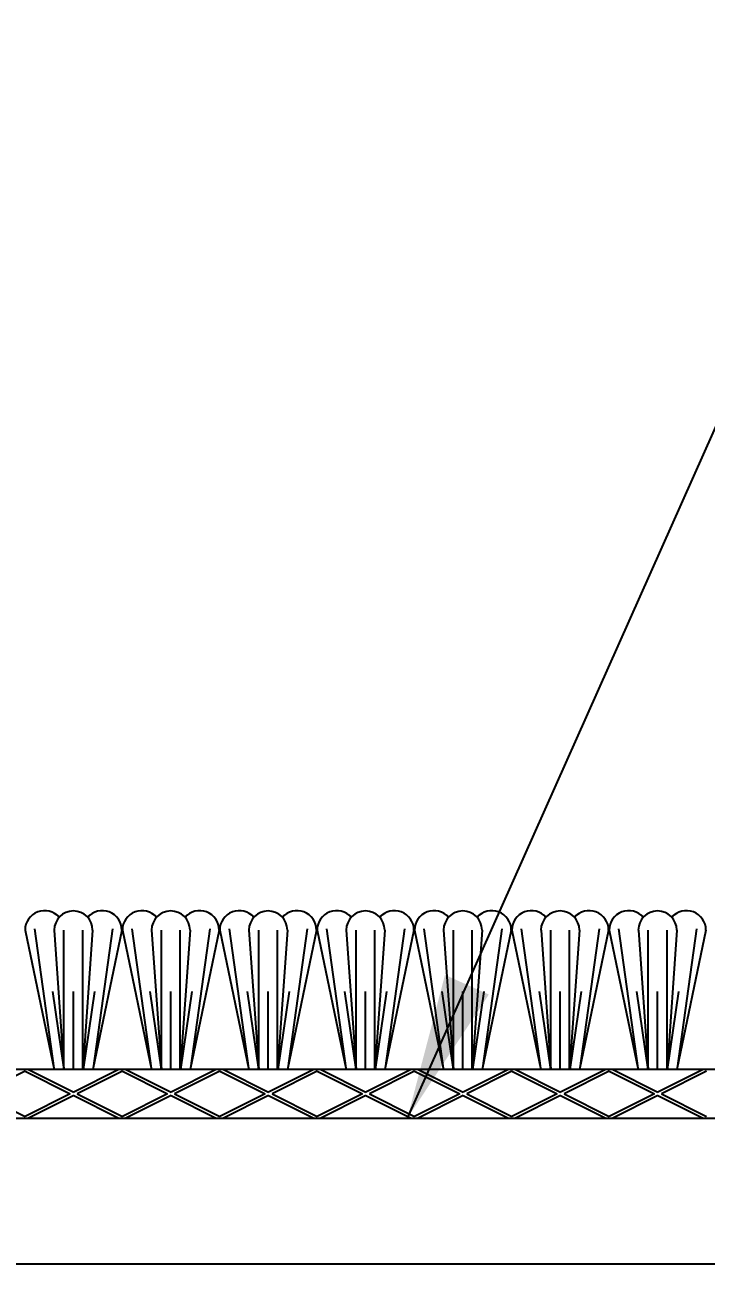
# Model space of a CAD drawing. Header units: inches. Extents: x -3.1 to 41.9, y -1.4 to 9.8.
# Drawn here: x 7.39 to 8.265, y 4.117 to 5.708 of the extents above; entities that cross this region are included whole.
import ezdxf

# ---------------------------------------------------------------- set-up
doc = ezdxf.new("R2010")
doc.units = ezdxf.units.IN
doc.header["$MEASUREMENT"] = 0
for name, color, linetype in [('Conditions', 1, 'Continuous'), ('Dimensions', 3, 'Continuous'), ('Metals', 7, 'Continuous'), ('Text', 2, 'Continuous')]:
    doc.layers.add(name, color=color, linetype=linetype)
doc.styles.add('ARIAL', font='arial.ttf')
doc.dimstyles.new('Arial', dxfattribs={"dimscale": 1.5, "dimtxt": 0.125, "dimasz": 0.125, "dimexe": 0.125, "dimexo": 0.125, "dimgap": 0.125, "dimtad": 0, "dimtih": 1, "dimtoh": 1, "dimdec": 4, "dimzin": 0, "dimdsep": 46, "dimlunit": 4, "dimtxsty": 'ARIAL', "dimcen": 0.125, "dimadec": 0, "dimazin": 0, "dimtfac": 1, "dimtdec": 4, "dimtofl": 0, "dimtmove": 0, "dimatfit": 3, "dimfxl": 0, "dimfrac": 2, "dimtolj": 1, "dimtzin": 0, "dimarcsym": 0})

# ---------------------------------------------------------------- blocks, each defined once
blk = doc.blocks.new('*D13')
at = {"layer": 'Defpoints', "color": 0}
for p in [(13.2656, 8.95), (2.6659, 4.4823), (13.2656, 4.4773)]:
    blk.add_point(p, dxfattribs=at)
at = {"layer": 'Dimensions', "color": 0, "lineweight": -2}
for p, q in [((2.6659, 4.6698), (2.6659, 9.1375)), ((13.2656, 4.6648), (13.2656, 9.1375)), ((2.8534, 8.95), (7.2409, 8.95)), ((13.0781, 8.95), (8.6907, 8.95))]:
    blk.add_line(p, q, dxfattribs=at)
at = {"layer": 'Dimensions', "color": 0}
for points in [[(2.8534, 8.9812), (2.8534, 8.9187), (2.6659, 8.95)], [(13.0781, 8.9812), (13.0781, 8.9187), (13.2656, 8.95)]]:
    blk.add_solid(points, dxfattribs=at)
at = {"layer": 'Dimensions', "color": 0, "insert": (7.9658, 8.95), "char_height": 0.1875, "attachment_point": 5, "style": 'ARIAL'}
blk.add_mtext('\\A1;10 5/8"\\P [269mm]', dxfattribs=at)
blk = doc.blocks.new('*D17')
at = {"layer": 'Defpoints', "color": 0}
for p in [(3.4118, 7.9042), (3.4118, 4.4773), (13.2656, 4.4773)]:
    blk.add_point(p, dxfattribs=at)
at = {"layer": 'Dimensions', "color": 0, "lineweight": -2}
for p, q in [((3.4118, 4.6648), (3.4118, 8.0917)), ((13.2656, 4.6648), (13.2656, 8.0917)), ((3.5993, 7.9042), (7.6139, 7.9042)), ((13.0781, 7.9042), (9.0636, 7.9042))]:
    blk.add_line(p, q, dxfattribs=at)
at = {"layer": 'Dimensions', "color": 0}
for points in [[(3.5993, 7.9355), (3.5993, 7.873), (3.4118, 7.9042)], [(13.0781, 7.9355), (13.0781, 7.873), (13.2656, 7.9042)]]:
    blk.add_solid(points, dxfattribs=at)
at = {"layer": 'Dimensions', "color": 0, "insert": (8.3387, 7.9042), "char_height": 0.1875, "attachment_point": 5, "style": 'ARIAL'}
blk.add_mtext('\\A1;9 7/8"\\P [250mm]', dxfattribs=at)
blk = doc.blocks.new('*U32')
for p, q in [((9, 0.0625), (0, 0.0625)), ((3.125, 0.0603), (3.067, 0.0312)), ((3.125, 0.0603), (3.183, 0.0312)), ((3.1295, 0.0625), (3.1875, 0.0335)), ((3.2455, 0.0625), (3.1875, 0.0335)), ((3.25, 0.0603), (3.192, 0.0312)), ((3.25, 0.0603), (3.308, 0.0312)), ((3.2545, 0.0625), (3.3125, 0.0335)), ((3.3705, 0.0625), (3.3125, 0.0335)), ((3.375, 0.0603), (3.317, 0.0312)), ((3.375, 0.0603), (3.433, 0.0312)), ((3.3795, 0.0625), (3.4375, 0.0335)), ((3.4955, 0.0625), (3.4375, 0.0335)), ((3.5, 0.0603), (3.442, 0.0312)), ((3.5, 0.0603), (3.558, 0.0312)), ((3.5045, 0.0625), (3.5625, 0.0335)), ((3.6205, 0.0625), (3.5625, 0.0335)), ((3.625, 0.0603), (3.567, 0.0312)), ((3.625, 0.0603), (3.683, 0.0312)), ((3.6295, 0.0625), (3.6875, 0.0335)), ((3.7455, 0.0625), (3.6875, 0.0335)), ((3.75, 0.0603), (3.692, 0.0312)), ((3.75, 0.0603), (3.808, 0.0312)), ((3.7545, 0.0625), (3.8125, 0.0335)), ((3.8705, 0.0625), (3.8125, 0.0335)), ((3.875, 0.0603), (3.817, 0.0312)), ((3.875, 0.0603), (3.933, 0.0312)), ((3.8795, 0.0625), (3.9375, 0.0335)), ((3.9955, 0.0625), (3.9375, 0.0335)), ((4, 0.0603), (3.942, 0.0312)), ((3.067, 0.0312), (3.125, 0.0022)), ((3.183, 0.0312), (3.125, 0.0022)), ((3.1875, 0.029), (3.1295, 0)), ((3.1875, 0.029), (3.2455, 0)), ((3.192, 0.0312), (3.25, 0.0022)), ((3.308, 0.0312), (3.25, 0.0022)), ((3.3125, 0.029), (3.2545, 0)), ((3.3125, 0.029), (3.3705, 0)), ((3.317, 0.0312), (3.375, 0.0022)), ((3.433, 0.0312), (3.375, 0.0022)), ((3.4375, 0.029), (3.3795, 0)), ((3.4375, 0.029), (3.4955, 0)), ((3.442, 0.0312), (3.5, 0.0022)), ((3.558, 0.0312), (3.5, 0.0022)), ((3.5625, 0.029), (3.5045, 0)), ((3.5625, 0.029), (3.6205, 0)), ((3.567, 0.0312), (3.625, 0.0022)), ((3.683, 0.0312), (3.625, 0.0022)), ((3.6875, 0.029), (3.6295, 0)), ((3.6875, 0.029), (3.7455, 0)), ((3.692, 0.0312), (3.75, 0.0022)), ((3.808, 0.0312), (3.75, 0.0022)), ((3.8125, 0.029), (3.7545, 0)), ((3.8125, 0.029), (3.8705, 0)), ((3.817, 0.0312), (3.875, 0.0022)), ((3.933, 0.0312), (3.875, 0.0022)), ((3.9375, 0.029), (3.8795, 0)), ((3.9375, 0.029), (3.9955, 0)), ((3.942, 0.0312), (4, 0.0022)), ((0, 0), (9, 0))]:
    blk.add_line(p, q)
for points in [[(3.1249, 0.2412), (3.1623, 0.0625)], [(3.1369, 0.243), (3.1619, 0.0642)], [(3.1624, 0.2412), (3.1749, 0.0625)], [(3.1749, 0.0625), (3.1749, 0.2412)], [(3.1992, 0.0625), (3.1992, 0.2412)], [(3.2117, 0.2412), (3.1992, 0.0625)], [(3.2492, 0.2412), (3.2118, 0.0625)], [(3.2372, 0.243), (3.2122, 0.0642)], [(3.2499, 0.2412), (3.2873, 0.0625)], [(3.2619, 0.243), (3.2869, 0.0642)], [(3.2874, 0.2412), (3.2999, 0.0625)], [(3.2999, 0.0625), (3.2999, 0.2412)], [(3.3242, 0.0625), (3.3242, 0.2412)], [(3.3367, 0.2412), (3.3242, 0.0625)], [(3.3742, 0.2412), (3.3368, 0.0625)], [(3.3622, 0.243), (3.3372, 0.0642)], [(3.3749, 0.2412), (3.4123, 0.0625)], [(3.3869, 0.243), (3.4119, 0.0642)], [(3.4124, 0.2412), (3.4249, 0.0625)], [(3.4249, 0.0625), (3.4249, 0.2412)], [(3.4492, 0.0625), (3.4492, 0.2412)], [(3.4617, 0.2412), (3.4492, 0.0625)], [(3.4992, 0.2412), (3.4618, 0.0625)], [(3.4872, 0.243), (3.4622, 0.0642)], [(3.4999, 0.2412), (3.5373, 0.0625)], [(3.5119, 0.243), (3.5369, 0.0642)], [(3.5374, 0.2412), (3.5499, 0.0625)], [(3.5499, 0.0625), (3.5499, 0.2412)], [(3.5742, 0.0625), (3.5742, 0.2412)], [(3.5867, 0.2412), (3.5742, 0.0625)], [(3.6242, 0.2412), (3.5868, 0.0625)], [(3.6122, 0.243), (3.5872, 0.0642)], [(3.6249, 0.2412), (3.6623, 0.0625)], [(3.6369, 0.243), (3.6619, 0.0642)], [(3.6624, 0.2412), (3.6749, 0.0625)], [(3.6749, 0.0625), (3.6749, 0.2412)], [(3.6992, 0.0625), (3.6992, 0.2412)], [(3.7117, 0.2412), (3.6992, 0.0625)], [(3.7492, 0.2412), (3.7118, 0.0625)], [(3.7372, 0.243), (3.7122, 0.0642)], [(3.7499, 0.2412), (3.7873, 0.0625)], [(3.7619, 0.243), (3.7869, 0.0642)], [(3.7874, 0.2412), (3.7999, 0.0625)], [(3.7999, 0.0625), (3.7999, 0.2412)], [(3.8242, 0.0625), (3.8242, 0.2412)], [(3.8367, 0.2412), (3.8242, 0.0625)], [(3.8742, 0.2412), (3.8368, 0.0625)], [(3.8622, 0.243), (3.8372, 0.0642)], [(3.8749, 0.2412), (3.9123, 0.0625)], [(3.8869, 0.243), (3.9119, 0.0642)], [(3.9124, 0.2412), (3.9249, 0.0625)], [(3.9249, 0.0625), (3.9249, 0.2412)], [(3.9492, 0.0625), (3.9492, 0.2412)], [(3.9617, 0.2412), (3.9492, 0.0625)], [(3.9992, 0.2412), (3.9618, 0.0625)], [(3.9872, 0.243), (3.9622, 0.0642)], [(3.1602, 0.1625), (3.1745, 0.0625)], [(3.187, 0.0625), (3.187, 0.1625)], [(3.2139, 0.1625), (3.1996, 0.0625)], [(3.2852, 0.1625), (3.2995, 0.0625)], [(3.312, 0.0625), (3.312, 0.1625)], [(3.3389, 0.1625), (3.3246, 0.0625)], [(3.4102, 0.1625), (3.4245, 0.0625)], [(3.437, 0.0625), (3.437, 0.1625)], [(3.4639, 0.1625), (3.4496, 0.0625)], [(3.5352, 0.1625), (3.5495, 0.0625)], [(3.562, 0.0625), (3.562, 0.1625)], [(3.5889, 0.1625), (3.5746, 0.0625)], [(3.6602, 0.1625), (3.6745, 0.0625)], [(3.687, 0.0625), (3.687, 0.1625)], [(3.7139, 0.1625), (3.6996, 0.0625)], [(3.7852, 0.1625), (3.7995, 0.0625)], [(3.812, 0.0625), (3.812, 0.1625)], [(3.8389, 0.1625), (3.8246, 0.0625)], [(3.9102, 0.1625), (3.9245, 0.0625)], [(3.937, 0.0625), (3.937, 0.1625)], [(3.9639, 0.1625), (3.9496, 0.0625)]]:
    blk.add_lwpolyline(points)
for centre, radius, start, end in [((3.1499, 0.2412), 0.025, 41.211, 180), ((3.187, 0.2412), 0.0247, 0, 180), ((3.2242, 0.2412), 0.025, 0, 138.789), ((3.2749, 0.2412), 0.025, 41.211, 180), ((3.312, 0.2412), 0.0247, 0, 180), ((3.3492, 0.2412), 0.025, 0, 138.789), ((3.3999, 0.2412), 0.025, 41.211, 180), ((3.437, 0.2412), 0.0247, 0, 180), ((3.4742, 0.2412), 0.025, 0, 138.789), ((3.5249, 0.2412), 0.025, 41.211, 180), ((3.562, 0.2412), 0.0247, 0, 180), ((3.5992, 0.2412), 0.025, 0, 138.789), ((3.6499, 0.2412), 0.025, 41.211, 180), ((3.687, 0.2412), 0.0247, 0, 180), ((3.7242, 0.2412), 0.025, 0, 138.789), ((3.7749, 0.2412), 0.025, 41.211, 180), ((3.812, 0.2412), 0.0247, 0, 180), ((3.8492, 0.2412), 0.025, 0, 138.789), ((3.8999, 0.2412), 0.025, 41.211, 180), ((3.937, 0.2412), 0.0247, 0, 180), ((3.9742, 0.2412), 0.025, 0, 138.789)]:
    blk.add_arc(centre, radius, start, end)

msp = doc.modelspace()

# ---------------------------------------------------------------- linework, layer by layer
at = {"layer": 'Metals'}
msp.add_lwpolyline([(4.26564, 4.30483), (13.01564, 4.30483), (13.01564, 4.11733), (4.26564, 4.11733)], close=True, dxfattribs=at)

# ---------------------------------------------------------------- block references
at = {"layer": 'Conditions'}
msp.add_blockref('*U32', (4.26564, 4.30483), dxfattribs=at)

# ---------------------------------------------------------------- dimensions: what is measured, and where the dimension line sits
at = {"layer": 'Dimensions'}
for base, p1, p2, picture, middle in [((13.26564, 8.94999), (2.66594, 4.48233), (13.26564, 4.47733), '*D13', (7.96579, 8.94999)), ((3.41185, 7.9042), (13.26564, 4.47733), (3.41185, 4.47733), '*D17', (8.33874, 7.9042))]:
    dim = msp.add_linear_dim(base=base, p1=p1, p2=p2, dimstyle='Arial', override={"dimpost": '\\X'}, dxfattribs=at)
    dim.commit()
    dim.dimension.update_dxf_attribs({"geometry": picture, "text_midpoint": middle, "dimtype": 160})

# ---------------------------------------------------------------- leaders
at = {"layer": 'Text', "annotation_type": 0, "has_hookline": 1, "hookline_direction": 0}
for points, override, text_width in [([(3.83874, 4.49233), (5.00208, 6.12594), (5.18958, 6.12594)], {"dimgap": 0.1875, "dimtad": 0}, 2.21137), ([(7.88151, 4.30483), (8.47075, 5.6259), (8.65825, 5.6259)], {"dimgap": 0.125, "dimtad": 0}, 3.84298)]:
    msp.add_leader(points, dimstyle='Arial', override=override, dxfattribs=dict(at, text_width=text_width))

doc.saveas('drawing.dxf')
